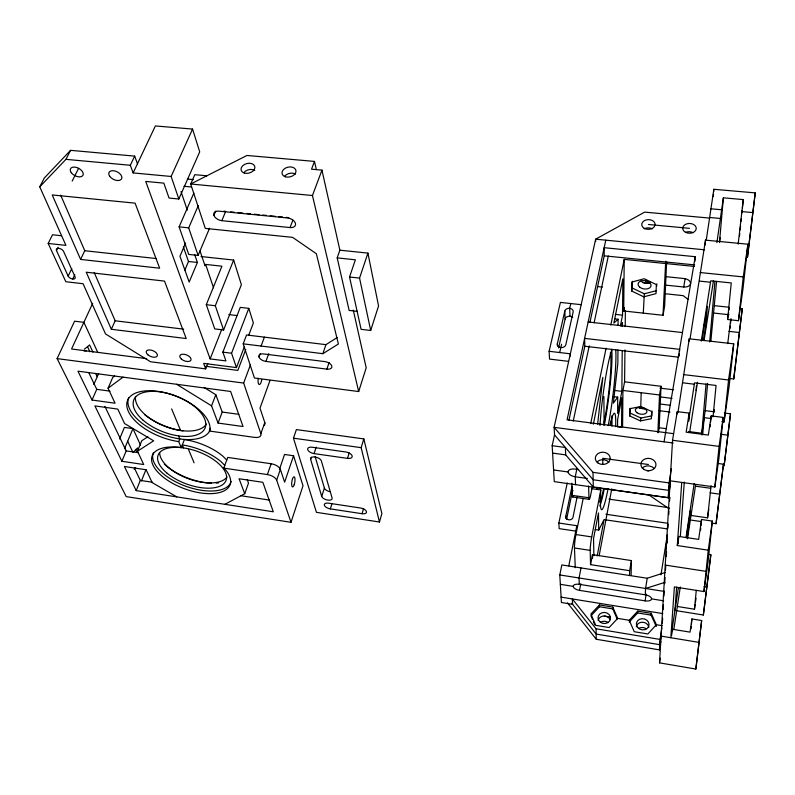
<?xml version="1.0" encoding="UTF-8"?>
<svg xmlns="http://www.w3.org/2000/svg" width="795" height="795" viewBox="0 0 795 795"><rect width="100%" height="100%" fill="white"/><g stroke="black" fill="none" stroke-linecap="round" stroke-linejoin="round"><path stroke-width="1.19" d="M617.178 619.037L612.786 608.9L612.786 607.102L599.46 604.945L590.923 613.998L595.703 625.337L609.139 627.553L617.685 618.381L629.233 620.279L637.699 611.136L651.214 613.323L656.362 624.721L662.205 625.675M617.566 426.935L617.596 419.74L621.809 397.788L621.551 427.352L618.023 426.895M613.104 396.556L617.705 397.132L617.626 413.38L621.869 391.359L622.217 350.804M617.944 349.989L617.874 363.077L613.333 403.214L617.705 397.132M618.063 325.076L618.093 319.242L614.644 318.855M622.435 326.228L622.465 322.541L621.76 326.119M620.388 325.95L622.535 315.168L622.853 278.767L613.859 323.118L618.093 319.242M622.584 426.816L622.932 390.454L624.592 381.839L624.95 349.929M666.637 261.605L664.63 306.304L663.02 315.287L623.707 310.984L624.214 259.379L694.423 266.434M625.208 326.616L625.387 310.666M629.7 415.944L629.819 408.729L640.8 406.474L651.632 411.502L651.363 418.717L640.412 420.903L629.7 415.944L630.306 408.282M631.747 291.069L631.896 282.036L644.218 278.737L656.342 284.59L656.004 293.643L643.731 296.823L631.747 291.069L632.452 281.281M629.561 575.53L629.65 570.701L631.409 560.584L592.464 554.622L590.546 564.639L629.65 570.701M631.111 574.934L631.409 560.584M640.8 406.474L641.168 392.71M643.294 313.131L644.308 293.812L656.571 290.622M645.58 283.02L645.669 279.87M629.193 622.058L637.65 612.935L637.699 611.136M652.049 411.035L651.87 415.855L640.929 418.041L630.226 413.092M656.74 286.091L656.819 283.825M663.626 600.791L651.562 598.874A6.459 2.991 11 0 0 645.302 594.829L645.54 588.479L647.239 578.263L665.345 572.42M657.872 432.619L659.522 394.976L661.033 386.281L624.592 381.839M663.02 315.287L665.713 261.217M661.033 386.281L659.174 427.74L658.34 432.609M656.263 626.5L651.135 615.121L651.214 613.323M567.471 602.839L596.26 639.26L659.462 649.883L660.059 639.428L661.887 627.732M709.726 218.098L644.646 212.116L595.654 239.176L554.115 427.342L554.542 434.895L552.167 445.697L565.364 447.476L565.702 454.879L593.279 487.067L668.207 497.65L669.062 482.903L671.397 468.543M671.676 635.314L672.113 629.193L690.04 632.134L691.928 618.957L701.667 620.527L695.844 669.052L659.522 662.871L672.55 440.281L677.26 411.631L689.166 413.132L688.569 421.231L694.542 382.862L716.066 385.456L713.055 416.898M662.354 623.21L662.642 618.271M663.149 609.636L663.447 604.697M663.954 596.061L664.242 591.122M664.68 583.719L665.047 577.548M665.485 570.144L665.773 565.215M666.29 556.57L666.578 551.641M667.084 543.005L667.383 538.066M667.969 528.188L668.188 524.491M668.764 514.613L668.983 510.917M669.569 501.049L669.788 497.342M679.218 356.13L679.347 353.864M679.486 351.599L679.626 349.333L584.613 338.392L584.812 346.252L568.962 420.138M677.121 413.937L677.26 411.631M677.936 412.575L689.245 338.809L733.715 343.847L729.114 386.499L724.076 421.966L721.81 421.678M596.916 489.402L597.065 487.186M689.086 341.194L689.245 338.809M591.391 488.617L600.791 489.949L600.523 493.934A48.624 4.353 -82.5 0 0 608.046 488.865M694.9 261.386L695.218 256.696L604.16 247.692L604.21 255.821L589.88 322.611M678.413 587.614L670.821 637.729L674.389 586.929L703.933 591.559L708.256 550.18L677.3 545.549L681.742 482.416M678.195 543.79L678.711 536.446L698.656 539.388L701.548 519.513L712.35 521.073L707.898 563.248L703.933 591.559M674.925 610.63L676.634 587.147M680.331 536.476L684.296 482.098M690.09 338.6L705.493 240.14L747.926 244.204L743.027 288.476L738.456 320.703L727.594 319.51L731.261 282.941L710.73 280.824L701.279 341.115M677.419 605.611L677.35 606.486L694.462 609.218L695.168 604.319M705.115 245.089L705.493 240.14M696.102 390.564L696.48 385.635M706.218 240.368L713.86 189.29L755.25 192.887L747.459 257.262L755.25 192.887M713.284 196.584L713.473 194.159M713.662 191.724L713.86 189.29M703.456 340.459L705.92 324.837L707.431 306.363L702.065 340.26M691.143 514.544L691.074 515.468L707.56 517.833L708.782 509.267M687.496 538.771L695.565 485.248M706.069 383.906L701.806 433.255L688.391 431.516M709.697 341.959L714.914 281.5M716.891 242.624L723.37 197.826L743.285 199.585L742.401 208.061M702.661 434.885L704.171 417.653L711.197 418.538M710.839 341.284L716.583 281.321M719.465 242.564L723.37 197.826M707.62 383.428L705.235 410.637L701.578 434.776M691.004 628.845L691.243 626.371M691.471 623.896L691.928 618.957M710.164 426.816L710.382 424.391M710.611 421.966L711.187 415.904L723.221 417.425L718.879 458.645L714.854 486.997L670.175 480.816L668.635 490.336L593.14 479.763L554.542 434.895M700.534 530.354L700.753 527.95M700.981 525.535L701.548 519.513M694.462 609.218L696.271 590.367M707.56 517.833L711.088 485.656M727.733 343.589L730.694 319.65M738.158 244.154L743.285 199.585M729.979 328.504L730.237 326.039M730.486 323.575L730.993 318.656M739.529 235.926L739.777 233.501M740.155 229.874L740.533 226.237M741.029 221.388L741.278 218.963M741.904 212.911L742.152 210.486M695.844 669.052L701.667 620.527M714.854 486.997L719.087 446.392L723.221 417.425M676.396 610.689L703.356 615.022L710.849 554.721L708.484 554.363M724.076 421.966L728.558 379.99L733.715 343.847M710.849 554.721L703.356 615.022M712.39 523.18L716.056 523.706L723.47 464.21L717.766 463.445M738.456 320.703L743.265 276.918L747.926 244.204M597.641 424.123L602.858 377.357L593.358 424.232M723.47 464.21L716.056 523.706M728.985 378.39L733.745 378.957L742.282 308.649L739.857 308.39M730.506 413.798L724.116 465.711L730.506 413.798L724.414 413.042M742.282 308.649L733.745 378.957M708.256 550.18L712.35 521.073M695.516 601.875L696.042 598.198M713.96 411.979L714.327 409.544M727.594 319.51L728.637 312.375M728.995 309.99L729.343 307.605M711.187 415.904L708.335 435.074L686.135 432.202L689.166 413.132M673.772 629.769L680.291 586.968M686.015 537.48L694.164 483.678M686.363 537.808L690.497 510.539L687.248 537.857M659.462 649.883L660.784 641.346M677.3 545.549L678.711 536.446M659.522 662.871L660.257 658.171M689.593 432.52L697.493 382.276M704.042 340.608L713.493 280.555M719.505 242.326L720.26 237.476M660.953 574.805L667.403 534.469M665.514 549.822L665.902 547.387M666.29 544.953L666.687 542.518M667.075 540.083L667.462 537.649M668.207 497.65L670.483 483.668M645.302 594.829L579.287 584.335A6.33 2.942 12.2 0 0 573.195 586.362A6.33 2.942 12.2 0 0 579.515 590.367L645.083 600.861L646.196 594.104M664.044 441.821L695.218 256.696M665.196 285.067L683.71 286.995L685.061 279.115M640.412 420.903L640.929 418.041M599.142 555.755L611.753 488.846M597.204 555.934L604.111 519.463L598.724 530.086L595.236 529.569M590.546 564.639L590.198 550.379A9.868 0.914 -82.2 0 1 591.709 536.913L600.791 489.949M581.016 567.938L579.048 577.985L579.287 584.335M579.515 590.367L580.807 583.729M592.195 487.385L590.764 494.599A10.415 1.024 -82.3 0 1 588.916 497.75L572.291 495.365L571.784 483.191M575.272 567.69L574.457 547.984A9.848 1.014 -82.1 0 1 575.948 534.548L583.162 498.554M623.707 310.984L624.373 307.645M568.773 565.901L576.842 525.714L558.855 523.04L567.242 482.953M596.26 639.26L596.051 628.785L572.35 598.953L572.599 604.329L561.419 602.511L559.789 574.944L561.827 564.937L647.239 578.263M590.695 423.626L606.088 348.2M610.808 325.076L624.214 259.379M577.15 496.835L572.996 517.267A3.637 3.091 -0.1 0 1 568.783 519.791A3.637 3.091 -0.1 0 1 565.821 516.213L572.022 486.212M576.971 468.464L575.252 476.781L575.55 484.662M566.587 519.433L572.261 491.926L572.072 487.355M573.225 421.141L589.224 345.855M594.123 322.79L608.314 256M605.78 240.169L567.073 419.82L673.584 433.673M559.71 352.543L561.598 344.215M570.79 303.541L569.697 308.341L569.995 316.281M557.365 343.718L564.808 311.093A4.233 3.24 -3.2 0 1 569.707 308.341A4.233 3.24 -3.2 0 1 573.145 312.008L565.831 344.712A4.303 3.349 -3.2 0 1 560.843 347.534A4.303 3.349 -3.2 0 1 557.365 343.718L557.474 345.954M558.567 347.932L565.136 319.014L564.808 311.093M568.296 361.328L549.554 359.092L549.116 351.291L560.415 302.408L581.195 304.684M379.453 521.997L381.888 513.6L363.832 438.92L296.386 429.588L293.464 438.184L316.44 512.338L379.453 521.997L361.149 447.665L363.832 438.92M362.033 513.709A5.426 2.624 16.8 0 0 366.485 511.652A5.426 2.624 16.8 0 0 360.533 508.005L328.663 503.185A5.396 2.594 17.4 0 0 324.37 505.262A5.396 2.594 17.4 0 0 330.332 508.88L362.033 513.709L363.593 508.472M347.504 458.377A5.734 2.932 17.4 0 0 352.155 455.962A5.734 2.932 17.4 0 0 345.825 451.987L312.197 447.237A5.704 2.902 18.2 0 0 307.725 449.652A5.704 2.902 18.2 0 0 314.075 453.607L347.504 458.377L349.194 452.971M330.332 508.88L331.962 503.682M337.299 337.487L325.93 344.652L246.569 334.973L243.2 343.838L254.43 378.013L358.684 391.547L366.207 367.817L353.288 310.11M269.903 380.716L260.005 408.143L264.815 422.582L260.859 433.673A8.576 4.333 19.6 0 1 254.499 437.389L209.363 431.029L210.009 428.992A43.894 21.713 21.3 0 0 165.718 392.889A43.894 21.713 21.3 0 0 127.27 408.382A43.894 21.713 21.3 0 0 178.716 441.603L181.26 447.615A41.529 19.597 20.3 0 0 153.703 466.536A41.529 19.597 20.3 0 0 206.799 493.576A41.529 19.597 20.3 0 0 226.068 470.431L223.792 468.126L227.728 457.423L271.165 463.743A8.139 3.995 18.8 0 1 280.367 469.348L284.64 482.177L293.554 455.764L284.55 454.472L279.462 469.368M321.727 496.428L310.636 459.371A5.654 2.842 18 0 1 315.078 457.006A5.654 2.842 18 0 1 321.369 460.921L332.081 497.978A5.446 2.643 17.5 0 1 327.759 500.095A5.446 2.643 17.5 0 1 321.727 496.428L324.39 488.06L315.158 456.658M339.872 250.186L337.189 257.878L355.385 259.806L349.542 276.998L361.099 329.329L370.699 330.472L378.559 305.946L367.916 253.108L339.872 250.186L321.945 170.13L311.531 169.196L314.482 161.415L246.967 155.462L190.691 184.003L205.279 228.404L292.62 237.367L316.36 253.734L338.382 344.006L322.859 353.686L243.2 343.838M310.636 459.371L311.332 457.244M97.835 352.543L83.882 322.323L74.591 321.18L57.101 358.615L126.206 496.617L291 522.305L303.014 485.755L293.554 455.764M314.075 453.607L316.181 447.178M370.699 330.472L359.559 278.091L367.916 253.108M260.203 353.646L258.971 356.965A6.161 3.379 20.2 0 0 265.918 361.427L326.874 369.128L329.14 362.401M322.859 353.686L325.93 344.652M291 522.305L276.67 480.17L280.367 469.348M276.67 480.17A8.189 3.965 18.8 0 0 267.408 474.565L271.165 463.743M224.896 504.318L244.741 493.715L248.497 483.112L247.215 479.643M265.918 361.427L268.75 353.686M261.098 346.044L264.407 337.15M358.684 391.547L312.455 195.52L321.945 170.13M260.859 433.673L243.648 383.061L250.534 364.607M61.344 235.727L52.52 234.783L48.187 243.449L65.836 281.728L83.078 283.726L105.526 333.94L150.494 361.745L205.696 368.89L203.649 363.375L236.463 367.588L244.264 346.998M248.606 335.55L253.376 322.969L248.795 308.361L240.269 307.367L222.868 352.145L225.929 360.91L210.138 358.903L145.733 181.419L163.84 183.138L169.047 198.054L178.835 199.008L199.704 151.865L192.559 129.068L155.363 125.948L133.143 172.922L171.134 176.47L178.835 199.008M215.624 211.162L213.885 215.286A6.996 4.263 23.6 0 0 221.825 220.672L290.076 227.559L292.858 220.215M114.649 375.985L112.771 377.387L108.05 388.218L115.056 403.214L92.031 400.034L77.95 371.166L230.61 391.458L243.051 426.537L218.069 423.059L222.222 412.048L215.823 394.737L204.245 387.553M245.744 349.512L237.844 370.41L205.816 366.286M209.363 431.029L210.407 428.286L209.333 431.655A43.834 21.753 21.4 0 1 159.606 433.235A43.834 21.753 21.4 0 1 128.651 397.848M236.463 367.588L231.554 353.238L248.795 308.361M218.069 423.059L211.559 405.838L215.823 394.737M181.26 447.615L184.4 439.585A41.38 19.726 20.3 0 1 222.968 456.241L226.744 460.086M178.716 441.603L179.769 438.91L178.497 435.869M199.972 250.832L205.06 265.838L205.647 264.417L221.914 266.196L206.293 304.684L214.749 328.911L223.604 329.985L241.382 284.699L233.651 260.064L201.016 256.537M205.696 368.89L207.803 363.534M210.138 358.903L221.795 329.269M141.411 480.965L145.982 469.626M223.604 329.985L215.316 305.737L233.651 260.064M244.741 493.715L239.096 478.769L262.847 482.307L273.301 511.791L136.184 490.624L140.308 480.409L134.504 468.285M137.495 451.222L153.664 440.818L124.547 423.526L117.809 409.097L94.893 405.907L121.883 461.279L143.716 464.538L137.495 451.222L141.798 440.718L147.86 436.763M121.883 461.279L126.196 450.904L104.9 406.374M221.825 220.672L225.681 211.391A6.966 4.283 23.7 0 1 223.971 211.063M124.576 448.718L132.944 428.624L124.427 427.412L119.568 438.969M193.851 193.076L179.114 226.873L188.733 254.42L198.124 255.434L209.542 228.254M194.676 254.549L197.398 262.459L189.18 282.076L179.948 256.238L185.613 243.051M184.798 270.191L188.485 261.485L183.317 246.808M198.124 255.434L188.703 227.857L198.303 205.577M92.031 400.034L96.752 389.341L88.742 372.607M93.8 384.452L98.66 373.501M111.35 329.269L86.238 272.208L164.525 281.102L186.219 338.551L111.35 329.269L115.146 320.783L94.217 272.526M171.134 176.47L192.559 129.068M92.667 303.342L71.56 348.995L146.697 358.664M133.143 172.922L130.31 165.271L134.673 156.118L70.556 150.334L44.341 177.971L39.75 186.825L65.935 245.377L48.187 243.449M58.095 247.334L56.495 250.584L68.161 276.113A3.915 2.097 25.4 0 0 72.752 279.005L74.809 274.702M80.603 259.418L52.222 194.944L135.11 203.162L159.656 268.213L80.603 259.418L84.767 250.723L60.668 195.153M68.161 276.113L71.779 268.591M72.176 181.081L78.596 168.321M39.75 186.825L65.945 159.348L70.556 150.334M656.362 624.721L647.875 633.973L634.261 631.717L629.233 620.279M599.46 604.945L599.49 606.744L590.963 615.787L592.394 619.176M134.107 469.139L135.617 467.569M133.013 452.554L137.555 447.923L138.489 449.91M84.24 349.293L89.596 344.941L92.965 352.165M108.05 388.218L123.046 377.158M645.54 588.479L664.839 582.387M710.65 208.777L721.482 209.751M741.506 211.559L752.448 212.553M709.975 217.512L720.717 218.496M65.945 159.348L130.31 165.271M206.879 175.794L194.795 174.681L190.691 184.003L312.455 195.52M187.342 179.054L193.324 179.61M648.412 224.478L689.474 228.334M183.993 186.278L191.386 186.974M704.539 249.799L595.654 239.176L595.684 241.501M230.63 211.877L234.336 212.245M238.043 212.613L242.982 213.1M246.689 213.467L250.395 213.835M254.112 214.203L259.051 214.69M262.757 215.057L266.464 215.425M270.171 215.793L275.11 216.29M278.826 216.647L282.533 217.015M286.24 217.383L288.704 217.631M604.21 255.821L694.661 264.894M700.156 272.546L743.265 276.918M665.902 276.66L684.217 278.548A6.628 4.223 7.6 0 1 690.557 283.457A6.628 4.223 7.6 0 1 683.71 286.995M179.114 226.873L188.703 227.857M699.53 281.102L710.611 282.245M642.986 282.752L649.157 283.398M597.512 286.578L602.391 287.094M664.809 293.703L683.183 295.651L687.973 299.327M714.447 305.668L728.965 307.228M713.314 313.011L728.965 314.701M349.542 276.998L359.559 278.091M188.485 261.485L197.398 262.459M84.767 250.723L156.148 258.534M615.31 314.373L622.535 315.168M703.495 324.569L705.92 324.837M728.985 331.356L738.923 332.469M588.151 321.975L682.448 332.558M357.283 311.382L349.144 310.438L337.189 257.878M584.812 346.252L677.916 357.114M206.293 304.684L215.316 305.737M549.116 351.291L570.343 353.805L570.432 356.031M228.821 314.591L237.168 315.575M683.362 374.584L728.558 379.99M682.826 382.822L694.442 384.224M115.146 320.783L183.635 329.16M660.019 388.129L673.474 389.779M622.932 390.454L659.522 394.976M614.565 390.454L621.869 391.359M659.751 396.854L672.033 398.375M659.433 403.94L670.414 405.311M704.917 410.598L714.665 411.82M222.868 352.145L231.554 353.238M639.736 408.223L644.586 408.839M659.135 410.677L670.046 412.048M720.777 434.249L727.524 435.123M659.115 427.73L666.429 428.684M57.101 358.615L243.648 383.061M672.55 440.281L719.087 446.392M673.216 443.024L554.115 427.342L592.99 472.349L593.279 487.067M96.752 389.341L110.028 391.14M648.432 464.509L602.749 458.298L602.809 464.479M552.605 453.09L565.702 454.879M222.222 412.048L238.808 414.324M578.641 469.587L574.964 469.08A7.135 3.766 11.9 0 0 568.097 471.952A7.135 3.766 11.9 0 0 575.252 476.781L587.406 478.481M695.486 486.182L710.601 488.279M592.99 472.349L669.062 482.903M553.598 469.954L568.097 471.972M710.064 492.821L719.306 494.102M293.464 438.184L361.149 447.665M669.827 497.988L554.284 481.651L552.167 445.697M609.04 499.151L669.171 507.747M572.639 496.974L589.214 499.359M689.156 519.821L701.379 521.59M605.919 514.256L667.949 523.299M604.985 519.761L667.591 528.943M126.196 450.904L138.27 452.683M223.792 468.126L267.408 474.565M575.938 531.139L559.173 528.635L558.855 523.04M575.948 534.548L591.709 536.913M140.308 480.409L152.561 482.277M240.716 495.702L269.644 500.115M574.457 547.984L590.198 550.379M665.246 565.096L706.04 571.347M703.923 586.78L706.328 587.157M559.789 574.944L664.232 591.42M560.346 584.325L573.195 586.372M561.101 597.134L662.841 613.581M599.49 606.744L612.786 608.9M637.65 612.935L651.135 615.121M604.27 616.185L610.49 617.208M698.626 642.33L661.092 636.109L659.761 644.685L596.151 634.052L571.774 603.276M596.051 628.785L660.059 639.428M632.333 288.068L644.308 293.812M176.778 496.885L152.153 482.595L146.151 469.766L124.427 466.496L136.184 490.624M176.599 384.283L211.559 405.838M649.058 495.047L669.34 508.929M224.776 465.443L220.99 461.607A41.479 19.646 20.3 0 0 182.303 444.932L183.566 447.923M95.668 373.491L97.219 376.75M127.677 441.255L132.527 451.52M87.5 346.61L89.915 351.778M135.677 449.503L137.078 452.484M132.944 428.624L140.576 445.17M612.786 607.102L617.685 618.381M593.348 621.442L594.779 624.84M171.621 408.898L180.614 430.493M188.455 449.334L194.079 462.839M134.673 156.118L137.465 163.79M181.022 191.595L187.292 210.128M205.647 264.417L213.547 287.78M314.482 161.415L316.34 169.573M565.821 516.213L565.931 518.459M588.638 485.984L588.916 497.75M592.464 554.622L592.543 558.199M593.885 555.775L593.537 538.573L598.476 512.924L598.724 530.086M603.882 396.586L604.091 422.503M72.752 279.005A3.915 2.097 25.4 0 0 75.088 276.908L63.56 251.359A4.005 2.186 26.1 0 0 58.84 248.358A4.005 2.186 26.1 0 0 56.495 250.584M290.076 227.559A7.046 4.402 21.6 0 0 295.462 223.425A7.046 4.402 21.6 0 0 287.581 217.969L218.844 211.152A6.996 4.263 23.6 0 0 213.875 215.266M258.971 356.955A6.161 3.379 20.2 0 1 263.572 353.934L324.916 361.606A6.221 3.458 18.6 0 1 331.813 366.117A6.221 3.458 18.6 0 1 326.874 369.128M243.866 172.585A7.026 4.889 -15 0 1 254.758 170.428M284.6 176.311A7.075 4.959 -13.8 0 1 295.581 174.135M182.93 430.87A43.665 21.892 21.4 0 1 144.62 414.612M218.585 482.903A41.33 19.776 20.3 0 1 216.19 483.112M211.46 483.151A41.33 19.776 20.3 0 1 164.327 464.101M231.196 481.531A41.479 19.646 20.3 0 1 185.235 486.043A41.479 19.646 20.3 0 1 153.455 452.703M206.402 424.033A38.2 19.09 21.4 0 1 164.863 426.309A38.2 19.09 21.4 0 1 135.557 396.476M227.002 476.97A36.153 17.242 20.3 0 1 188.991 478.948A36.153 17.242 20.3 0 1 159.706 452.951M264.815 422.582A8.536 4.373 19.6 0 1 263.622 425.703M261.764 379.613A5.664 1.848 -82.6 0 1 259.12 384.502A5.664 1.848 -82.6 0 1 258.226 378.231M84.2 351.092A5.476 2.435 -82.6 0 1 86.079 351.142M330.392 491.737A5.416 2.653 17.5 0 1 324.39 488.06M650.201 282.275A6.549 4.194 8.9 0 1 641.028 281.321M644.983 408.431A5.863 3.339 9.9 0 1 639.19 407.706M611.723 349.393A51.705 5.068 -82.7 0 1 604.329 425.077M611.762 415.855A48.594 4.472 -82.5 0 1 611.941 426.18M604.359 488.349A48.594 4.472 -82.5 0 1 599.887 506.107M610.103 424.371A48.624 4.353 -82.5 0 1 615.648 426.657M615.698 349.86A51.735 4.929 -82.7 0 1 608.235 425.583M599.977 425.573A51.735 4.929 -82.7 0 1 611.951 349.403M610.312 352.891A45.166 4.422 -82.7 0 1 603.564 425.087M610.848 421.489A42.453 3.905 -82.5 0 1 611.067 425.355M603.594 488.766A42.453 3.905 -82.5 0 1 599.758 502.003M572.966 496.746A10.385 1.143 -82.3 0 1 572.291 495.365M598.158 620.497A6.261 5.535 6.1 0 1 603.683 615.996A6.261 5.535 6.1 0 1 610.163 619.673M636.318 626.788A6.34 5.575 9.5 0 1 642.658 622.237A6.34 5.575 9.5 0 1 648.849 627.384M642.271 468.076A7.503 6.171 3.6 0 1 654.146 468.414M647.09 470.819A7.473 6.151 3.7 0 1 649.028 470.869M597.095 461.905A7.403 6.112 0.9 0 1 608.821 462.223M651.562 598.854A6.459 2.991 11 0 1 645.083 600.861M644.188 228.861A6.648 4.849 -1 0 1 652.268 228.851M686.363 232.08A6.728 4.899 0.5 0 1 693.021 232.716M600.732 622.227A6.221 5.515 6.4 0 1 608.284 622.584M638.633 628.477A6.3 5.555 9.7 0 1 646.265 628.845M572.261 491.926A3.578 2.991 -0.2 0 1 573.036 490.515M565.136 319.014A4.204 3.24 -3.1 0 1 568.355 316.35A4.204 3.24 -3.1 0 1 572.708 317.543M181.369 359.052A5.982 3.16 21.9 0 0 190.899 360.294A5.982 3.16 21.9 0 0 184.072 354.252A5.982 3.16 21.9 0 0 181.369 359.052M147.86 354.769A5.953 3.11 22.6 0 0 157.271 355.991A5.953 3.11 22.6 0 0 150.354 349.969A5.953 3.11 22.6 0 0 147.86 354.769M109.7 176.291A7.075 4.214 26.9 0 0 121.108 179.511A7.075 4.214 26.9 0 0 115.166 171.044A7.075 4.214 26.9 0 0 109.7 176.291M71.242 172.654A7.066 4.134 27.7 0 0 82.561 175.854A7.066 4.134 27.7 0 0 76.429 167.427A7.066 4.134 27.7 0 0 71.242 172.654M244.254 173.022A7.056 4.889 -15 0 0 254.887 167.576A7.056 4.889 -15 0 0 244.731 164.336A7.056 4.889 -15 0 0 244.254 173.022M285.355 176.778A7.115 4.969 -13.8 0 0 295.998 171.283A7.115 4.969 -13.8 0 0 285.624 168.013A7.115 4.969 -13.8 0 0 285.355 176.778M166.791 472.965A36.242 17.162 20.3 0 0 225.074 482.267A36.242 17.162 20.3 0 0 184.46 448.052A36.242 17.162 20.3 0 0 166.791 472.965M143.13 420.217A38.299 19.01 21.4 0 0 204.315 429.479A38.299 19.01 21.4 0 0 160.978 392.005A38.299 19.01 21.4 0 0 143.13 420.217M294.22 484.672A5.138 1.51 -81.4 0 0 294.11 476.801A5.138 1.51 -81.4 0 0 291.646 484.165A5.138 1.51 -81.4 0 0 294.22 484.672M636.944 412.704A5.883 3.329 9.9 0 0 646.732 412.446A5.883 3.329 9.9 0 0 639.736 407.428A5.883 3.329 9.9 0 0 636.944 412.704M639.846 287.293A6.569 4.184 9 0 0 650.817 286.578A6.569 4.184 9 0 0 643.006 280.575A6.569 4.184 9 0 0 639.846 287.293M600.344 622.217A6.29 5.555 5.9 0 0 610.49 618.987A6.29 5.555 5.9 0 0 602.034 612.746A6.29 5.555 5.9 0 0 600.344 622.217M637.63 627.474A6.37 5.595 9.3 0 0 648.541 626.698A6.37 5.595 9.3 0 0 641.943 618.689A6.37 5.595 9.3 0 0 637.63 627.474M644.308 228.354A6.688 4.859 -1.1 0 0 655.05 225.094A6.688 4.859 -1.1 0 0 645.908 220.006A6.688 4.859 -1.1 0 0 644.308 228.354M685.399 232.249A6.777 4.909 0.4 0 0 696.201 228.97A6.777 4.909 0.4 0 0 686.84 223.822A6.777 4.909 0.4 0 0 685.399 232.249M598.069 463.068A7.453 6.131 0.7 0 0 610.123 459.301A7.453 6.131 0.7 0 0 600.086 452.584A7.453 6.131 0.7 0 0 598.069 463.068M643.791 469.328A7.562 6.191 3.4 0 0 655.915 465.532A7.562 6.191 3.4 0 0 645.6 458.725A7.562 6.191 3.4 0 0 643.791 469.328"/></g></svg>
